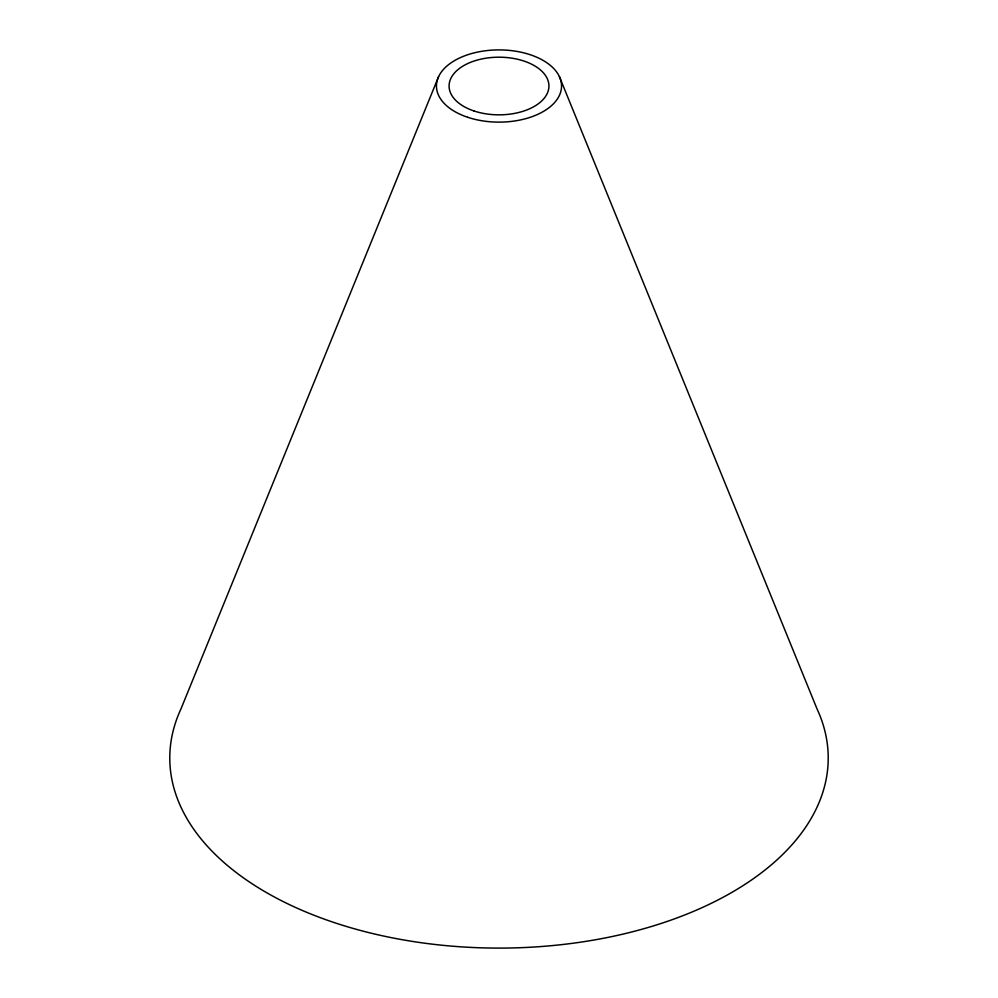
<?xml version="1.0" encoding="UTF-8"?>
<svg xmlns="http://www.w3.org/2000/svg" width="998" height="998" viewBox="0 0 998 998"><rect width="100%" height="100%" fill="white"/><g stroke="black" fill="none" stroke-linecap="round" stroke-linejoin="round"><path stroke-width="1.5" d="M438.584 76.671L181 708.83A329.215 190.069 0 0 0 499 948.1A329.215 190.069 0 0 0 817 708.83L559.416 76.671M467.725 117.29A62.55 36.115 0 0 0 561.55 86.015A62.55 36.115 0 0 0 467.725 54.74A62.55 36.115 0 0 0 467.725 117.29M474.038 110.978A49.937 28.83 0 0 0 548.937 86.015A49.937 28.83 0 0 0 474.038 61.053A49.937 28.83 0 0 0 474.038 110.978"/></g></svg>
